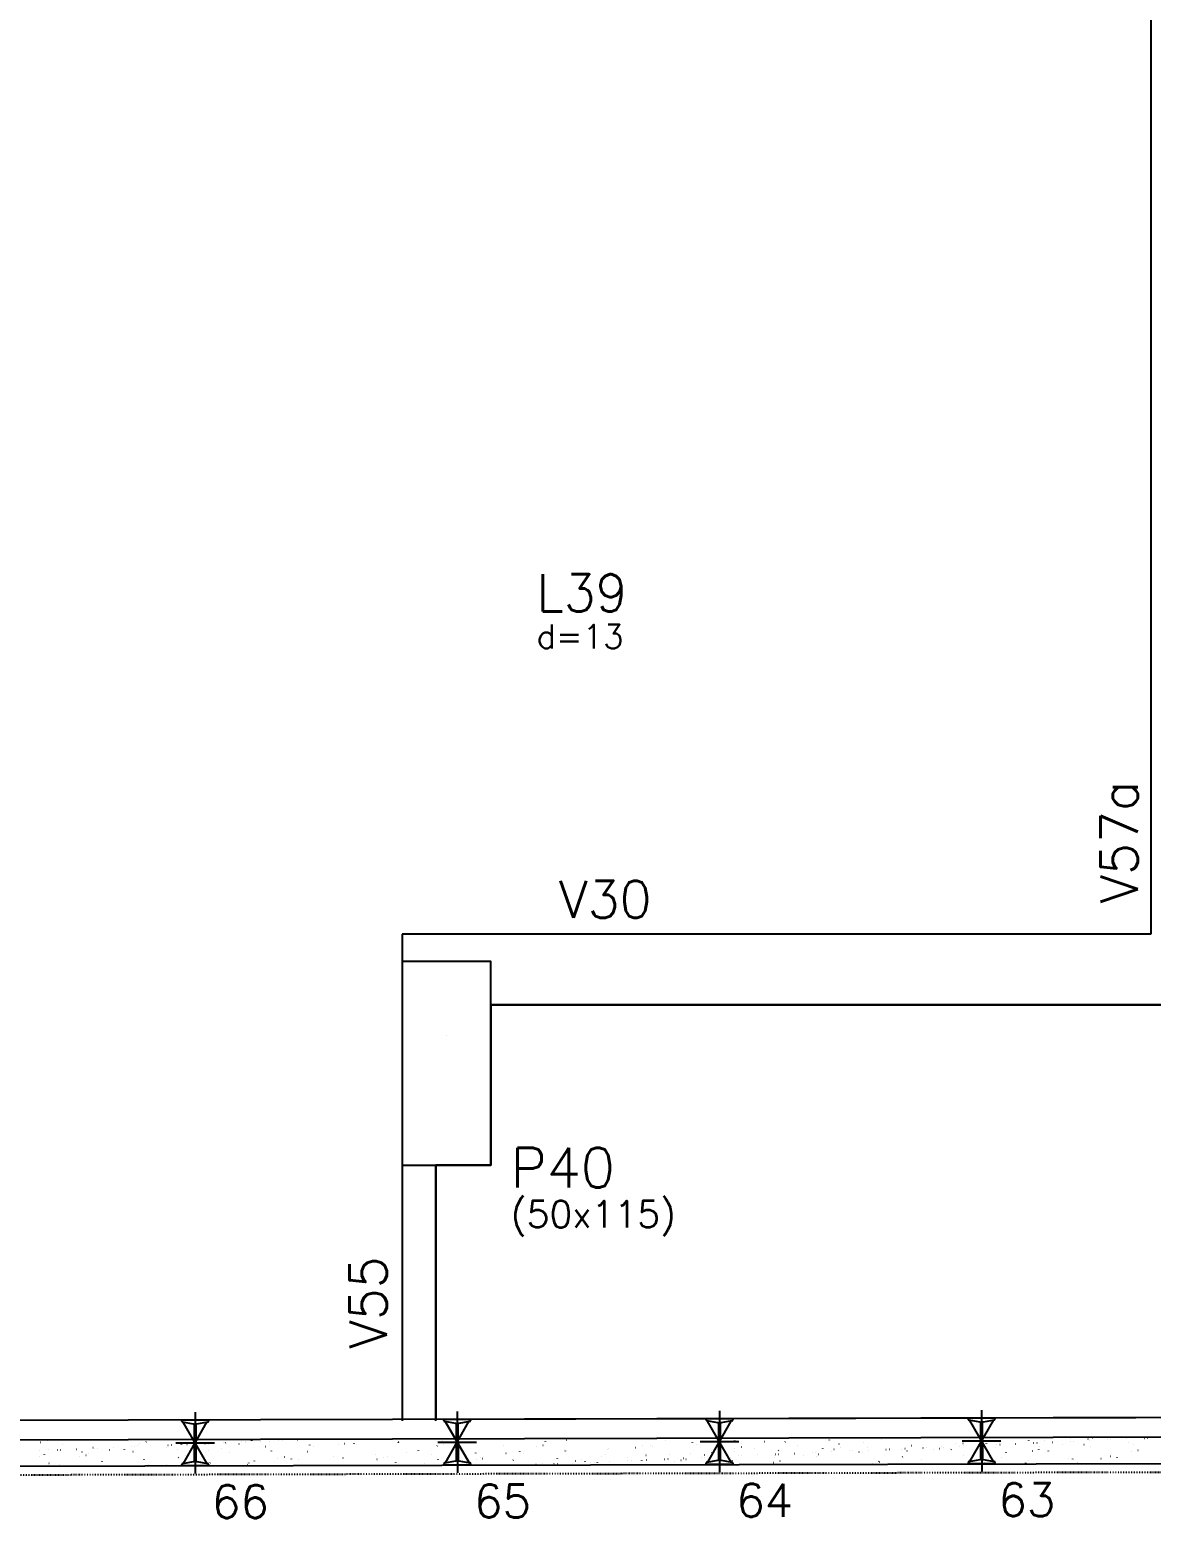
# Model space of a CAD drawing. Extents: x -40810 to 33675, y -2018 to 21213.
# Drawn here: x 25974 to 26607, y -370 to 470 of the extents above; entities that cross this region are included whole.
import ezdxf

# ---------------------------------------------------------------- set-up
doc = ezdxf.new("R2010")
doc.units = 0
doc.linetypes.add('DASHED', pattern=[0.75, 0.5, -0.25])
doc.linetypes.add('ESTILO_TQS_0003', pattern=[1.5, 0.5, -0.4, 0.1, -0.5])
doc.layers.get('0').update_dxf_attribs({"color": 1, "lineweight": 9})
for name, color, linetype in [('1', 5, 'Continuous'), ('12', 3, 'Continuous'), ('13', 7, 'Continuous'), ('19', 5, 'Continuous'), ('24', 5, 'ESTILO_TQS_0003'), ('242', 3, 'Continuous'), ('3', 2, 'Continuous'), ('49', 20, 'Continuous'), ('51', 6, 'Continuous'), ('52', 21, 'Continuous'), ('8', 5, 'Continuous'), ('9', 3, 'Continuous'), ('PEDIREITO', 1, 'DASHED')]:
    doc.layers.add(name, color=color, linetype=linetype)
doc.styles.get("Standard").update_dxf_attribs({"font": 'romans.shx', "width": 0.8})

# ---------------------------------------------------------------- blocks, each defined once
blk = doc.blocks.new('_H9EFD498501-001')
for p, q in [((2716.299478, 197.504876), (2716.372701, 197.521109)), ((2719.960588, 198.316524), (2720.033811, 198.332757)), ((2720.881566, 193.598794), (2720.927223, 193.658296)), ((2724.625448, 198.477917), (2724.671105, 198.537419)), ((2727.591469, 193.267497), (2727.666398, 193.270769)), ((2728.553439, 196.437862), (2728.563229, 196.512221)), ((2736.433046, 193.653529), (2736.507975, 193.6568)), ((2745.848605, 194.510783), (2745.894262, 194.570285)), ((2746.548409, 194.095175), (2746.623338, 194.098446)), ((2748.421625, 194.176961), (2748.496553, 194.180233)), ((2752.568066, 198.768262), (2752.577855, 198.84262)), ((2757.263202, 194.562993), (2757.33813, 194.566264)), ((2763.72859, 193.501463), (2763.73838, 193.575821)), ((2767.378565, 195.004639), (2767.453493, 195.007911)), ((2769.25178, 195.086426), (2769.326709, 195.089697)), ((2770.815644, 195.422772), (2770.861301, 195.482274)), ((2772.280806, 197.02508), (2772.354028, 197.041313)), ((2775.941916, 197.836728), (2776.015138, 197.852961)), ((2778.093357, 195.472457), (2778.168286, 195.475729)), ((2787.567007, 194.493411), (2787.576796, 194.56777)), ((2788.20872, 195.914103), (2788.283649, 195.917375)), ((2790.081936, 195.99589), (2790.156864, 195.999161)), ((2793.385685, 193.210933), (2793.431342, 193.270434)), ((2795.782683, 196.334762), (2795.82834, 196.394263)), ((2798.923512, 196.381921), (2798.998441, 196.385193)), ((2809.038876, 196.823568), (2809.113804, 196.826839)), ((2810.912091, 196.905354), (2810.98702, 196.908625)), ((2811.581633, 196.82381), (2811.591423, 196.898169)), ((2818.352724, 194.122922), (2818.398381, 194.182423)), ((2819.753668, 197.291386), (2819.828597, 197.294657)), ((2820.749722, 197.246751), (2820.795379, 197.306252)), ((2828.262134, 196.545284), (2828.335356, 196.561517)), ((2829.869031, 197.733032), (2829.94396, 197.736303)), ((2831.742247, 197.814818), (2831.817175, 197.81809)), ((2831.923244, 197.356932), (2831.996466, 197.373165)), ((2835.49347, 198.373447), (2835.50326, 198.447805)), ((2840.583823, 198.20085), (2840.658752, 198.204121)), ((2843.319763, 195.034911), (2843.36542, 195.094413)), ((2845.716761, 198.15874), (2845.762418, 198.218241)), ((2850.699187, 198.642496), (2850.774115, 198.645768)), ((2852.572402, 198.724282), (2852.647331, 198.727554)), ((2859.331887, 199.365395), (2859.332812, 199.372425)), ((2861.413979, 199.110314), (2861.488907, 199.113585)), ((2868.286802, 195.9469), (2868.332459, 196.006402)), ((2870.595201, 194.879359), (2870.60499, 194.953717)), ((2870.6838, 199.070729), (2870.729457, 199.130231)), ((2884.243462, 196.065487), (2884.316684, 196.08172)), ((2887.904572, 196.877136), (2887.977794, 196.893369)), ((2893.253841, 196.858889), (2893.299498, 196.918391)), ((2894.507038, 196.428995), (2894.516827, 196.503354)), ((2918.22088, 197.770879), (2918.266537, 197.83038)), ((2918.345454, 197.420944), (2918.355243, 197.495302)), ((2940.22479, 195.585691), (2940.298012, 195.601924)), ((2943.187919, 198.682868), (2943.233576, 198.742369)), ((2943.8859, 196.39734), (2943.959122, 196.413573)), ((2953.520605, 194.484544), (2953.530395, 194.558902)), ((2957.065896, 199.319275), (2957.139118, 199.335508)), ((2968.154958, 199.594857), (2968.187846, 199.637718)), ((2977.359021, 195.476493), (2977.368811, 195.550851)), ((2996.206118, 195.105895), (2996.27934, 195.122128)), ((2999.867228, 195.917544), (2999.94045, 195.933777)), ((3001.373648, 197.806892), (3001.383437, 197.88125)), ((3011.834012, 193.26713), (3011.879669, 193.326631)), ((3013.047224, 198.839479), (3013.120446, 198.855712)), ((3025.285485, 199.356528), (3025.295275, 199.430886)), ((3036.372589, 193.532041), (3036.382378, 193.6064)), ((3036.801051, 194.179119), (3036.846708, 194.23862)), ((3052.187446, 194.626099), (3052.260668, 194.642332)), ((3055.848556, 195.437748), (3055.921778, 195.453981)), ((3060.387215, 195.86244), (3060.397005, 195.936799)), ((3061.76809, 195.091108), (3061.813747, 195.150609)), ((3069.028552, 198.359683), (3069.101774, 198.375915)), ((3084.299053, 197.412077), (3084.308842, 197.486435)), ((3086.735129, 196.003097), (3086.780786, 196.062599)), ((3108.137469, 198.404025), (3108.147258, 198.478384)), ((3108.168774, 194.146303), (3108.241996, 194.162536)), ((3111.702168, 196.915086), (3111.747825, 196.974588)), ((3111.829884, 194.957952), (3111.903106, 194.974185)), ((3119.400783, 193.917989), (3119.410572, 193.992347)), ((3125.00988, 197.879886), (3125.083102, 197.896119)), ((3136.669207, 197.827075), (3136.714864, 197.886577)), ((3143.31262, 195.467625), (3143.32241, 195.541984)), ((3157.892364, 193.859941), (3157.938021, 193.919443)), ((3161.636246, 198.739064), (3161.681904, 198.798566)), ((3164.150101, 193.666507), (3164.223324, 193.68274)), ((3167.151036, 196.459574), (3167.160826, 196.533932)), ((3167.811211, 194.478156), (3167.884434, 194.494389)), ((3180.991208, 197.40009), (3181.06443, 197.416323)), ((3182.859403, 194.771931), (3182.90506, 194.831432)), ((3186.603285, 199.651054), (3186.648943, 199.710555)), ((3191.165663, 198.789973), (3191.175452, 198.864331)), ((3193.524012, 193.506417), (3193.598941, 193.509688)), ((3195.397228, 193.588203), (3195.472156, 193.591474)), ((3202.326187, 193.523174), (3202.335977, 193.597532)), ((3204.238805, 193.974234), (3204.313733, 193.977506)), ((3207.826442, 195.68392), (3207.872099, 195.743421)), ((3214.354168, 194.415881), (3214.429096, 194.419152)), ((3216.227383, 194.497667), (3216.302312, 194.500939)), ((3223.792539, 193.998359), (3223.865761, 194.014592)), ((3225.06896, 194.883699), (3225.143889, 194.88697)), ((3226.164604, 194.515123), (3226.174393, 194.589481)), ((3230.396483, 193.47208), (3230.44214, 193.531582)), ((3232.793481, 196.595909), (3232.839138, 196.65541)), ((3235.184323, 195.325345), (3235.259252, 195.328616)), ((3236.972535, 196.920294), (3237.045758, 196.936527)), ((3237.057539, 195.407131), (3237.132467, 195.410403)), ((3245.899115, 195.793163), (3245.974044, 195.796434)), ((3250.17923, 196.845522), (3250.18902, 196.91988)), ((3255.363522, 194.384069), (3255.409179, 194.443571)), ((3256.014479, 196.234809), (3256.089407, 196.238081)), ((3257.76052, 197.507898), (3257.806177, 197.5674)), ((3257.887694, 196.316596), (3257.962623, 196.319867)), ((3266.729271, 196.702627), (3266.8042, 196.705899)), ((3274.091067, 198.395158), (3274.100857, 198.469516)), ((3276.844634, 197.144273), (3276.919563, 197.147545)), ((3278.71785, 197.22606), (3278.792778, 197.229331)), ((3279.773867, 193.518563), (3279.847089, 193.534796)), ((3280.330561, 195.296058), (3280.376218, 195.35556)), ((3282.727559, 198.419887), (3282.773216, 198.479389)), ((3287.559426, 197.612091), (3287.634355, 197.615363)), ((3292.953863, 196.440498), (3293.027085, 196.456731)), ((3297.67479, 198.053738), (3297.749718, 198.057009)), ((3297.929484, 199.387107), (3297.939273, 199.461465)), ((3299.548005, 198.135524), (3299.622934, 198.138795)), ((3305.2976, 196.208048), (3305.343257, 196.267549)), ((3307.694598, 199.331876), (3307.740255, 199.391378)), ((3308.389582, 198.521556), (3308.46451, 198.524827)), ((3309.192798, 194.90107), (3309.202587, 194.975429)), ((3310.16108, 200.255246), (3310.234303, 200.271479)), ((3318.504945, 198.963202), (3318.579874, 198.966473)), ((3320.37816, 199.044988), (3320.453089, 199.04826)), ((3329.219737, 199.43102), (3329.294666, 199.434291)), ((3330.264639, 197.120037), (3330.310296, 197.179538)), ((3332.661637, 200.243865), (3332.707294, 200.303367)), ((3333.104635, 196.450707), (3333.114424, 196.525065)), ((3339.3351, 199.872666), (3339.410029, 199.875938)), ((3341.208316, 199.954452), (3341.283244, 199.957724)), ((2715.602891, 192.744064), (2715.677819, 192.747336)), ((2715.802127, 189.621427), (2715.811916, 189.695786)), ((2718.484567, 190.474965), (2718.530225, 190.534467)), ((2721.025266, 185.662), (2721.098488, 185.678233)), ((2725.718254, 193.185711), (2725.793183, 193.188982)), ((2727.065441, 185.135391), (2727.07523, 185.209749)), ((2738.232483, 189.476748), (2738.305705, 189.492981)), ((2739.816753, 191.951826), (2739.826543, 192.026185)), ((2741.893593, 190.288397), (2741.966815, 190.30463)), ((2743.451606, 191.386954), (2743.497264, 191.446456)), ((2750.977278, 186.685027), (2750.987067, 186.759386)), ((2755.073589, 193.210331), (2755.146811, 193.226564)), ((2768.418645, 192.298944), (2768.464303, 192.358445)), ((2774.815694, 187.676976), (2774.825483, 187.751334)), ((2777.006594, 185.182204), (2777.079816, 185.198437)), ((2787.130661, 185.059227), (2787.176318, 185.118729)), ((2794.213811, 188.996952), (2794.287033, 189.013185)), ((2797.874921, 189.808601), (2797.948143, 189.824834)), ((2798.830321, 190.007375), (2798.84011, 190.081733)), ((2811.054917, 192.730535), (2811.128139, 192.746768)), ((2812.0977, 185.971216), (2812.143357, 186.030718)), ((2822.742158, 191.557011), (2822.751947, 191.63137)), ((2833.829261, 185.732525), (2833.839051, 185.806883)), ((2837.064739, 186.883206), (2837.110396, 186.942707)), ((2846.580574, 192.54896), (2846.590363, 192.623318)), ((2850.195139, 188.517156), (2850.268361, 188.533389)), ((2853.856249, 189.328804), (2853.929471, 189.345037)), ((2857.843888, 188.062924), (2857.853677, 188.137282)), ((2862.031778, 187.795195), (2862.077435, 187.854696)), ((2867.036245, 192.250739), (2867.109467, 192.266972)), ((2881.755725, 189.61256), (2881.765515, 189.686918)), ((2886.998817, 188.707184), (2887.044474, 188.766685)), ((2905.594141, 190.604509), (2905.603931, 190.678867)), ((2906.176467, 188.03736), (2906.249689, 188.053593)), ((2909.837577, 188.849008), (2909.910799, 188.865241)), ((2911.965856, 189.619173), (2912.011513, 189.678674)), ((2916.857455, 186.118472), (2916.867245, 186.192831)), ((2923.017573, 191.770943), (2923.090795, 191.787176)), ((2929.608768, 192.934908), (2929.618557, 193.009266)), ((2933.189012, 185.652039), (2933.234669, 185.711541)), ((2936.932895, 190.531162), (2936.978552, 190.590664)), ((2940.769293, 187.668109), (2940.779082, 187.742467)), ((2958.156051, 186.564028), (2958.201708, 186.62353)), ((2961.899934, 191.443151), (2961.945591, 191.502653)), ((2962.157794, 187.557564), (2962.231017, 187.573797)), ((2964.607709, 188.660057), (2964.617498, 188.734416)), ((2965.818905, 188.369212), (2965.892127, 188.385445)), ((2978.998901, 191.291147), (2979.072123, 191.30738)), ((2983.12309, 187.476017), (2983.168747, 187.535519)), ((2986.866973, 192.35514), (2986.91263, 192.414642)), ((2988.622335, 190.990456), (2988.632125, 191.064815)), ((2995.93725, 184.879592), (2996.012179, 184.882864)), ((2999.78286, 185.723657), (2999.792649, 185.798016)), ((3005.693131, 185.264178), (3005.738788, 185.323679)), ((3006.052614, 185.321238), (3006.127542, 185.32451)), ((3007.925829, 185.403025), (3008.000758, 185.406296)), ((3008.090129, 188.388007), (3008.135787, 188.447508)), ((3012.534173, 192.540093), (3012.543962, 192.614451)), ((3016.767406, 185.789056), (3016.842334, 185.792328)), ((3018.139122, 187.077768), (3018.212345, 187.094001)), ((3021.800232, 187.889416), (3021.873455, 187.905649)), ((3023.621276, 186.715606), (3023.631066, 186.789964)), ((3026.882769, 186.230703), (3026.957698, 186.233974)), ((3028.755985, 186.312489), (3028.830913, 186.315761)), ((3030.66017, 186.176167), (3030.705827, 186.235668)), ((3033.057168, 189.299996), (3033.102826, 189.359497)), ((3034.980228, 190.811351), (3035.053451, 190.827584)), ((3037.597561, 186.698521), (3037.67249, 186.701792)), ((3047.080848, 184.829945), (3047.080848, 184.829945)), ((3047.080848, 184.829945), (3047.080848, 184.829945)), ((3047.080848, 184.829945), (3047.080848, 184.829945)), ((3047.635903, 189.046005), (3047.645692, 189.120363)), ((3047.712925, 187.140167), (3047.787853, 187.143438)), ((3049.58614, 187.221953), (3049.661069, 187.225225)), ((3053.907189, 184.846582), (3053.907189, 184.846582)), ((3053.907189, 184.846582), (3053.907189, 184.846582)), ((3055.627209, 187.088156), (3055.672866, 187.147658)), ((3058.024207, 190.211985), (3058.069865, 190.271486)), ((3058.427717, 187.607985), (3058.502645, 187.611256)), ((3058.938564, 184.858844), (3058.938564, 184.858844)), ((3058.938564, 184.858844), (3058.938564, 184.858844)), ((3058.938564, 184.858844), (3058.938564, 184.858844)), ((3066.357308, 184.876924), (3066.357308, 184.876924)), ((3066.357308, 184.876924), (3066.357308, 184.876924)), ((3066.357308, 184.876924), (3066.357308, 184.876924)), ((3068.54308, 188.049631), (3068.618009, 188.052903)), ((3070.416295, 188.131418), (3070.491224, 188.134689)), ((3070.796281, 184.887743), (3070.796281, 184.887743)), ((3070.796281, 184.887743), (3070.796281, 184.887743)), ((3071.54774, 190.595641), (3071.55753, 190.67)), ((3074.12045, 186.597972), (3074.193672, 186.614205)), ((3077.78156, 187.40962), (3077.854782, 187.425853)), ((3078.219901, 184.905835), (3078.219901, 184.905835)), ((3078.219901, 184.905835), (3078.219901, 184.905835)), ((3079.257872, 188.517449), (3079.332801, 188.520721)), ((3080.594248, 188.000145), (3080.639905, 188.059647)), ((3082.653997, 184.916641), (3082.653997, 184.916641)), ((3082.653997, 184.916641), (3082.653997, 184.916641)), ((3082.991247, 191.123974), (3083.036904, 191.183475)), ((3089.373235, 188.959095), (3089.448164, 188.962367)), ((3090.961556, 190.331555), (3091.034779, 190.347788)), ((3091.246451, 189.040882), (3091.321379, 189.044153)), ((3094.511714, 184.94554), (3094.511714, 184.94554)), ((3095.386156, 191.58759), (3095.395946, 191.661948)), ((3100.088028, 189.426913), (3100.162956, 189.430185)), ((3102.532612, 184.965088), (3102.532612, 184.965088)), ((3102.532612, 184.965088), (3102.532612, 184.965088)), ((3105.561287, 188.912134), (3105.606945, 188.971636)), ((3106.36943, 184.974439), (3106.36943, 184.974439)), ((3106.36943, 184.974439), (3106.36943, 184.974439)), ((3106.36943, 184.974439), (3106.36943, 184.974439)), ((3106.64947, 187.101554), (3106.65926, 187.175912)), ((3107.958286, 192.035963), (3108.003943, 192.095465)), ((3110.203391, 189.86856), (3110.278319, 189.871831)), ((3112.076606, 189.950346), (3112.151535, 189.953617)), ((3118.227147, 185.003337), (3118.227147, 185.003337)), ((3118.227147, 185.003337), (3118.227147, 185.003337)), ((3118.227147, 185.003337), (3118.227147, 185.003337)), ((3120.918183, 190.336378), (3120.993112, 190.339649)), ((3125.149163, 185.020207), (3125.149163, 185.020207)), ((3125.149163, 185.020207), (3125.149163, 185.020207)), ((3125.149163, 185.020207), (3125.149163, 185.020207)), ((3126.845324, 185.024341), (3126.845324, 185.024341)), ((3126.845324, 185.024341), (3126.845324, 185.024341)), ((3130.084863, 185.032236), (3130.084863, 185.032236)), ((3130.084863, 185.032236), (3130.084863, 185.032236)), ((3130.101778, 186.118175), (3130.175, 186.134408)), ((3130.528326, 189.824123), (3130.573984, 189.883625)), ((3130.561307, 188.65119), (3130.571097, 188.725548)), ((3131.033546, 190.778024), (3131.108475, 190.781295)), ((3132.906762, 190.85981), (3132.98169, 190.863082)), ((3132.925325, 192.947952), (3132.970982, 193.007454)), ((3133.762888, 186.929824), (3133.83611, 186.946057)), ((3141.748338, 191.245842), (3141.823267, 191.249113)), ((3141.94258, 185.061135), (3141.94258, 185.061135)), ((3141.94258, 185.061135), (3141.94258, 185.061135)), ((3146.942884, 189.851759), (3147.016106, 189.867992)), ((3151.158035, 185.083594), (3151.158035, 185.083594)), ((3151.158035, 185.083594), (3151.158035, 185.083594)), ((3151.863702, 191.687488), (3151.93863, 191.69076)), ((3153.736917, 191.769274), (3153.811846, 191.772546)), ((3153.800296, 185.090034), (3153.800296, 185.090034)), ((3154.399724, 189.643139), (3154.409513, 189.717497)), ((3155.495365, 190.736113), (3155.541023, 190.795614)), ((3162.578494, 192.155306), (3162.653422, 192.158577)), ((3165.658012, 185.118932), (3165.658012, 185.118932)), ((3165.658012, 185.118932), (3165.658012, 185.118932)), ((3165.658012, 185.118932), (3165.658012, 185.118932)), ((3165.663038, 185.157103), (3165.672827, 185.231461)), ((3172.693857, 192.596952), (3172.768786, 192.600224)), ((3174.567072, 192.678739), (3174.642001, 192.68201)), ((3175.470747, 185.142847), (3175.470747, 185.142847)), ((3175.470747, 185.142847), (3175.470747, 185.142847)), ((3177.515729, 185.147831), (3177.515729, 185.147831)), ((3177.515729, 185.147831), (3177.515729, 185.147831)), ((3177.515729, 185.147831), (3177.515729, 185.147831)), ((3178.41435, 191.973538), (3178.42414, 192.047896)), ((3180.462405, 191.648102), (3180.508062, 191.707603)), ((3183.408649, 193.06477), (3183.483578, 193.068042)), ((3183.941019, 185.16349), (3183.941019, 185.16349)), ((3183.941019, 185.16349), (3183.941019, 185.16349)), ((3183.941019, 185.16349), (3183.941019, 185.16349)), ((3186.083106, 185.638379), (3186.156328, 185.654612)), ((3189.373445, 185.17673), (3189.373445, 185.17673)), ((3189.373445, 185.17673), (3189.373445, 185.17673)), ((3189.574875, 186.706739), (3189.584664, 186.781097)), ((3189.744216, 186.450028), (3189.817438, 186.466261)), ((3199.783459, 185.2021), (3199.783459, 185.2021)), ((3199.783459, 185.2021), (3199.783459, 185.2021)), ((3201.231162, 185.205628), (3201.231162, 185.205628)), ((3201.231162, 185.205628), (3201.231162, 185.205628)), ((3202.924212, 189.371963), (3202.997434, 189.388196)), ((3205.429444, 192.560091), (3205.475101, 192.619592)), ((3213.088878, 185.234527), (3213.088878, 185.234527)), ((3213.413291, 187.698687), (3213.423081, 187.773046)), ((3220.131429, 193.186711), (3220.204651, 193.202944)), ((3224.09617, 185.261353), (3224.09617, 185.261353)), ((3224.141459, 185.320375), (3224.187116, 185.379876)), ((3224.946595, 185.263426), (3224.946595, 185.263426)), ((3236.804311, 185.292325), (3236.804311, 185.292325)), ((3236.804311, 185.292325), (3236.804311, 185.292325)), ((3236.804311, 185.292325), (3236.804311, 185.292325)), ((3237.427918, 190.029086), (3237.437707, 190.103445)), ((3242.732875, 185.306773), (3242.732875, 185.306773)), ((3245.725544, 185.970232), (3245.798766, 185.986465)), ((3248.408882, 185.320606), (3248.408882, 185.320606)), ((3248.662028, 185.321223), (3248.662028, 185.321223)), ((3248.662028, 185.321223), (3248.662028, 185.321223)), ((3248.662028, 185.321223), (3248.662028, 185.321223)), ((3249.108498, 186.232364), (3249.154155, 186.291865)), ((3258.90554, 188.892167), (3258.978762, 188.9084)), ((3260.519744, 185.350122), (3260.519744, 185.350122)), ((3260.519744, 185.350122), (3260.519744, 185.350122)), ((3261.339755, 191.578723), (3261.349544, 191.653081)), ((3272.37746, 185.379021), (3272.37746, 185.379021)), ((3272.426859, 185.754236), (3272.436648, 185.828594)), ((3272.721594, 185.379859), (3272.721594, 185.379859)), ((3274.075537, 187.144353), (3274.121194, 187.203854)), ((3276.112757, 192.706915), (3276.185979, 192.723148)), ((3284.235177, 185.407919), (3284.235177, 185.407919)), ((3285.178171, 192.570671), (3285.187961, 192.64503)), ((3296.092893, 185.436818), (3296.092893, 185.436818)), ((3296.092893, 185.436818), (3296.092893, 185.436818)), ((3296.092893, 185.436818), (3296.092893, 185.436818)), ((3296.441485, 188.084635), (3296.451275, 188.158994)), ((3297.034305, 185.439112), (3297.034305, 185.439112)), ((3299.042576, 188.056342), (3299.088233, 188.115843)), ((3301.524731, 185.450056), (3301.524731, 185.450056)), ((3301.706872, 185.490436), (3301.780094, 185.506669)), ((3307.95061, 185.465717), (3307.95061, 185.465717)), ((3307.95061, 185.465717), (3307.95061, 185.465717)), ((3307.95061, 185.465717), (3307.95061, 185.465717)), ((3314.886868, 188.412371), (3314.96009, 188.428604)), ((3319.808326, 185.494616), (3319.808326, 185.494616)), ((3319.808326, 185.494616), (3319.808326, 185.494616)), ((3320.353322, 189.634271), (3320.363112, 189.70863)), ((3321.347017, 185.498365), (3321.347017, 185.498365)), ((3324.009615, 188.968331), (3324.055272, 189.027833)), ((3331.666043, 185.523514), (3331.666043, 185.523514)), ((3331.666043, 185.523514), (3331.666043, 185.523514)), ((3332.094085, 192.227119), (3332.167307, 192.243352)), ((3335.755195, 193.038767), (3335.828417, 193.055)), ((2713.529226, 184.017039), (2713.529226, 184.017039)), ((2713.529226, 184.017039), (2713.529226, 184.017039)), ((2713.606172, 184.017226), (2713.606172, 184.017226)), ((2713.606172, 184.017226), (2713.606172, 184.017226)), ((2715.064787, 184.020781), (2715.064787, 184.020781)), ((2726.922504, 184.04968), (2726.922504, 184.04968)), ((2726.922504, 184.04968), (2726.922504, 184.04968)), ((2726.922504, 184.04968), (2726.922504, 184.04968)), ((2737.841938, 184.076292), (2737.841938, 184.076292)), ((2737.841938, 184.076292), (2737.841938, 184.076292)), ((2738.78022, 184.078579), (2738.78022, 184.078579)), ((2738.78022, 184.078579), (2738.78022, 184.078579)), ((2738.78022, 184.078579), (2738.78022, 184.078579)), ((2750.637937, 184.107477), (2750.637937, 184.107477)), ((2750.637937, 184.107477), (2750.637937, 184.107477)), ((2762.154649, 184.135545), (2762.154649, 184.135545)), ((2762.163622, 184.147238), (2762.209279, 184.20674)), ((2762.495653, 184.136376), (2762.495653, 184.136376)), ((2762.495653, 184.136376), (2762.495653, 184.136376)), ((2772.398028, 184.160509), (2772.398028, 184.160509)), ((2772.398028, 184.160509), (2772.398028, 184.160509)), ((2774.35337, 184.165275), (2774.35337, 184.165275)), ((2786.211086, 184.194173), (2786.211086, 184.194173)), ((2786.467361, 184.194798), (2786.467361, 184.194798)), ((2798.068803, 184.223072), (2798.068803, 184.223072)), ((2798.068803, 184.223072), (2798.068803, 184.223072)), ((2798.068803, 184.223072), (2798.068803, 184.223072)), ((2809.926519, 184.251971), (2809.926519, 184.251971)), ((2809.926519, 184.251971), (2809.926519, 184.251971)), ((2809.990845, 184.740576), (2810.000635, 184.814934)), ((2810.780073, 184.254051), (2810.780073, 184.254051)), ((2821.784236, 184.28087), (2821.784236, 184.28087)), ((2821.784236, 184.28087), (2821.784236, 184.28087)), ((2831.189884, 184.303792), (2831.189884, 184.303792)), ((2831.189884, 184.303792), (2831.189884, 184.303792)), ((2832.987922, 184.702408), (2833.061144, 184.718641)), ((2833.641952, 184.309768), (2833.641952, 184.309768)), ((2835.092784, 184.313304), (2835.092784, 184.313304)), ((2845.499668, 184.338667), (2845.499668, 184.338667)), ((2857.357385, 184.367566), (2857.357385, 184.367566)), ((2857.357385, 184.367566), (2857.357385, 184.367566)), ((2857.357385, 184.367566), (2857.357385, 184.367566)), ((2859.405496, 184.372557), (2859.405496, 184.372557)), ((2869.215101, 184.396464), (2869.215101, 184.396464)), ((2869.215101, 184.396464), (2869.215101, 184.396464)), ((2869.215101, 184.396464), (2869.215101, 184.396464)), ((2881.072818, 184.425363), (2881.072818, 184.425363)), ((2881.072818, 184.425363), (2881.072818, 184.425363)), ((2883.718208, 184.43181), (2883.718208, 184.43181)), ((2889.98174, 184.447075), (2889.98174, 184.447075)), ((2889.98174, 184.447075), (2889.98174, 184.447075)), ((2889.98174, 184.447075), (2889.98174, 184.447075)), ((2892.930534, 184.454262), (2892.930534, 184.454262)), ((2892.930534, 184.454262), (2892.930534, 184.454262)), ((2904.788251, 184.483161), (2904.788251, 184.483161)), ((2908.030919, 184.491063), (2908.030919, 184.491063)), ((2908.030919, 184.491063), (2908.030919, 184.491063)), ((2908.030919, 184.491063), (2908.030919, 184.491063)), ((2908.221973, 184.74005), (2908.26763, 184.799551)), ((2916.645967, 184.512059), (2916.645967, 184.512059)), ((2916.645967, 184.512059), (2916.645967, 184.512059)), ((2916.645967, 184.512059), (2916.645967, 184.512059)), ((2928.503684, 184.540958), (2928.503684, 184.540958)), ((2928.503684, 184.540958), (2928.503684, 184.540958)), ((2928.503684, 184.540958), (2928.503684, 184.540958)), ((2932.343631, 184.550316), (2932.343631, 184.550316)), ((2932.343631, 184.550316), (2932.343631, 184.550316)), ((2932.343631, 184.550316), (2932.343631, 184.550316)), ((2940.3614, 184.569857), (2940.3614, 184.569857)), ((2940.3614, 184.569857), (2940.3614, 184.569857)), ((2948.773596, 184.590358), (2948.773596, 184.590358)), ((2948.773596, 184.590358), (2948.773596, 184.590358)), ((2948.773596, 184.590358), (2948.773596, 184.590358)), ((2952.219116, 184.598755), (2952.219116, 184.598755)), ((2952.219116, 184.598755), (2952.219116, 184.598755)), ((2956.656342, 184.60957), (2956.656342, 184.60957)), ((2956.656342, 184.60957), (2956.656342, 184.60957)), ((2956.656342, 184.60957), (2956.656342, 184.60957)), ((2964.076833, 184.627654), (2964.076833, 184.627654)), ((2975.934549, 184.656553), (2975.934549, 184.656553)), ((2980.969054, 184.668823), (2980.969054, 184.668823)), ((2980.969054, 184.668823), (2980.969054, 184.668823)), ((2980.969054, 184.668823), (2980.969054, 184.668823)), ((2987.792266, 184.685452), (2987.792266, 184.685452)), ((2987.792266, 184.685452), (2987.792266, 184.685452)), ((2987.792266, 184.685452), (2987.792266, 184.685452)), ((2991.709348, 184.694998), (2991.709348, 184.694998)), ((2991.709348, 184.694998), (2991.709348, 184.694998)), ((2999.649982, 184.71435), (2999.649982, 184.71435)), ((2999.649982, 184.71435), (2999.649982, 184.71435)), ((3005.281766, 184.728076), (3005.281766, 184.728076)), ((3005.281766, 184.728076), (3005.281766, 184.728076)), ((3007.565452, 184.733641), (3007.565452, 184.733641)), ((3007.565452, 184.733641), (3007.565452, 184.733641)), ((3007.565452, 184.733641), (3007.565452, 184.733641)), ((3011.507699, 184.743249), (3011.507699, 184.743249)), ((3011.507699, 184.743249), (3011.507699, 184.743249)), ((3023.365415, 184.772148), (3023.365415, 184.772148)), ((3029.594477, 184.787329), (3029.594477, 184.787329)), ((3029.594477, 184.787329), (3029.594477, 184.787329)), ((3035.223132, 184.801046), (3035.223132, 184.801046))]:
    blk.add_line(p, q)

msp = doc.modelspace()

# ---------------------------------------------------------------- linework, layer by layer
at = {"linetype": 'Continuous', "ltscale": 30}
msp.add_lwpolyline([(26607.129, 564.086), (26476.129, 564.086), (26476.129, 574.586), (25925.629, 574.586), (25925.629, 484.086), (25925.629, 465.086), (25925.629, -315.023), (26184.58, -314.392), (26184.58, -155.537), (26184.58, -56.037), (26184.58, -40.537), (26607.129, -40.537)], close=True, dxfattribs=at)
at = {"layer": '1'}
msp.add_line((26184.58, -40.537), (26184.58, -55.909), dxfattribs=at)
for points in [[(26607.129, 564.086), (26607.129, -40.537)], [(26607.129, -40.537), (26184.58, -40.537)], [(26234.58, -80.537), (26616.629, -80.537)], [(26184.58, -155.537), (26184.58, -315.392)], [(26203.58, -315.346), (26203.58, -171.037)]]:
    msp.add_lwpolyline(points, dxfattribs=at)
at = {"layer": '24'}
msp.add_line((27261.131, -342.823), (23697.691, -351.446), dxfattribs=at)
at = {"layer": '242'}
msp.add_line((26209.58, -98.037), (26209.58, -98.037), dxfattribs=at)
at = {"layer": '3'}
msp.add_lwpolyline([(26184.58, -171.037), (26234.58, -171.037), (26234.58, -56.037), (26184.58, -56.037), (26184.58, -171.037)], dxfattribs=at)
at = {"layer": '49', "linetype": 'Continuous'}
for p, q in [((24485.554, -318.533), (27230.992, -311.842)), ((24485.58, -329.533), (27241.041, -322.818)), ((24485.617, -344.533), (27256.109, -337.781))]:
    msp.add_line(p, q, dxfattribs=at)
at = {"layer": '51'}
for p, q in [((26067.605, -310.362), (26067.689, -345.06)), ((26215.604, -310.004), (26215.688, -344.702)), ((26363.603, -309.646), (26363.687, -344.343)), ((26511.602, -309.288), (26511.686, -343.985)), ((26060.115, -314.729), (26075.115, -314.693)), ((26060.117, -315.483), (26060.115, -314.729)), ((26066.745, -317.14), (26060.602, -316.091)), ((26074.318, -339.267), (26060.975, -316.155)), ((26061.031, -339.3), (26074.262, -316.123)), ((26067.277, -337.677), (26067.229, -317.748)), ((26068.016, -317.746), (26068.064, -337.674)), ((26074.636, -316.057), (26068.498, -317.136)), ((26075.115, -314.693), (26075.117, -315.447)), ((26208.114, -314.371), (26223.114, -314.335)), ((26208.116, -315.125), (26208.114, -314.371)), ((26214.744, -316.782), (26208.601, -315.733)), ((26222.317, -338.909), (26208.974, -315.796)), ((26209.03, -338.941), (26222.261, -315.764)), ((26215.277, -337.319), (26215.228, -317.39)), ((26216.015, -317.388), (26216.064, -337.316)), ((26222.635, -315.699), (26216.497, -316.778)), ((26223.114, -314.335), (26223.116, -315.089)), ((26356.114, -314.013), (26371.114, -313.977)), ((26356.115, -314.767), (26356.114, -314.013)), ((26362.743, -316.424), (26356.6, -315.374)), ((26370.317, -338.551), (26356.974, -315.438)), ((26357.03, -338.583), (26370.261, -315.406)), ((26363.276, -336.961), (26363.227, -317.032)), ((26364.014, -317.03), (26364.063, -336.958)), ((26370.634, -315.341), (26364.496, -316.42)), ((26371.114, -313.977), (26371.115, -314.731)), ((26504.113, -313.655), (26519.113, -313.618)), ((26504.115, -314.409), (26504.113, -313.655)), ((26510.742, -316.066), (26504.599, -315.016)), ((26518.316, -338.193), (26504.973, -315.08)), ((26505.029, -338.225), (26518.26, -315.048)), ((26511.275, -336.603), (26511.227, -316.673)), ((26512.014, -316.672), (26512.062, -336.6)), ((26518.633, -314.982), (26512.495, -316.062)), ((26519.113, -313.618), (26519.115, -314.373)), ((26204.737, -327.379), (26226.555, -327.326)), ((26352.736, -327.021), (26374.554, -326.968)), ((26500.735, -326.663), (26522.553, -326.61)), ((26056.738, -327.737), (26078.556, -327.685)), ((26060.178, -340.729), (26060.176, -339.975)), ((26075.178, -340.693), (26060.178, -340.729)), ((26060.658, -339.365), (26066.796, -338.286)), ((26068.549, -338.282), (26074.692, -339.331)), ((26075.176, -339.939), (26075.178, -340.693)), ((26208.177, -340.371), (26208.176, -339.617)), ((26223.177, -340.335), (26208.177, -340.371)), ((26208.657, -339.007), (26214.795, -337.928)), ((26216.548, -337.923), (26222.691, -338.973)), ((26223.176, -339.581), (26223.177, -340.335)), ((26356.177, -340.013), (26356.175, -339.259)), ((26371.176, -339.977), (26356.177, -340.013)), ((26356.656, -338.649), (26362.794, -337.57)), ((26364.547, -337.565), (26370.69, -338.615)), ((26371.175, -339.222), (26371.176, -339.977)), ((26504.176, -339.655), (26504.174, -338.901)), ((26519.176, -339.618), (26504.176, -339.655)), ((26504.655, -338.291), (26510.793, -337.211)), ((26512.546, -337.207), (26518.689, -338.257)), ((26519.174, -338.864), (26519.176, -339.618))]:
    msp.add_line(p, q, dxfattribs=at)
for centre, start, end in [((26060.742, -315.482), 180.138657, 256.999883), ((26066.604, -317.749), 0.138657, 76.999883), ((26068.641, -317.745), 103.277431, 180.138657), ((26074.492, -315.449), 283.277431, 0.138657), ((26208.741, -315.124), 180.138657, 256.999883), ((26214.603, -317.391), 0.138657, 76.999883), ((26216.64, -317.386), 103.277431, 180.138657), ((26222.491, -315.09), 283.277431, 0.138657), ((26356.74, -314.765), 180.138657, 256.999883), ((26362.602, -317.033), 0.138657, 76.999883), ((26364.639, -317.028), 103.277431, 180.138657), ((26370.49, -314.732), 283.277431, 0.138657), ((26504.74, -314.407), 180.138657, 256.999883), ((26510.602, -316.675), 0.138657, 76.999883), ((26512.639, -316.67), 103.277431, 180.138657), ((26518.49, -314.374), 283.277431, 0.138657), ((26060.801, -339.974), 103.277431, 180.138657), ((26066.652, -337.678), 283.277509, 0.243653), ((26068.689, -337.673), 180.138657, 256.999883), ((26074.551, -339.94), 0.138657, 76.999883), ((26208.801, -339.615), 103.277431, 180.138657), ((26214.652, -337.319), 283.277509, 0.243653), ((26216.689, -337.314), 180.138657, 256.999883), ((26222.551, -339.582), 0.138657, 76.999883), ((26356.8, -339.257), 103.277431, 180.138657), ((26362.651, -336.961), 283.277509, 0.243653), ((26364.688, -336.956), 180.138657, 256.999883), ((26370.55, -339.224), 0.138657, 76.999883), ((26504.799, -338.899), 103.277431, 180.138657), ((26510.65, -336.603), 283.277509, 0.243653), ((26512.687, -336.598), 180.138657, 256.999883), ((26518.549, -338.866), 0.138657, 76.999883)]:
    msp.add_arc(centre, 0.625, start, end, dxfattribs=at)
at = {"layer": 'PEDIREITO', "linetype": 'Continuous', "ltscale": 30}
msp.add_lwpolyline([(26616.629, -80.537), (26234.58, -80.537), (26234.58, -171.037), (26203.58, -171.037), (26203.58, -314.346), (27230.992, -311.842), (27230.49, -200.366), (27229.516, -200.371), (27229.448, -185.371), (27229.839, -80.537)], close=True, dxfattribs=at)

# ---------------------------------------------------------------- block references
at = {"layer": '19'}
msp.add_blockref('_H9EFD498501-001', (23264.129, -524.914), dxfattribs=at)

# ---------------------------------------------------------------- texts
at = {"layer": '12'}
msp.add_text('(50x115)', height=15, dxfattribs=at).set_placement((26245.83, -206.162))
at = {"layer": '13'}
msp.add_text('d=13', height=13.5, dxfattribs=at).set_placement((26260.418, 120.632))
at = {"layer": '52'}
for s, p in [('66', (26077.117, -370.282)), ('65', (26225.116, -369.923)), ('64', (26373.116, -369.565)), ('63', (26521.115, -369.207))]:
    msp.add_text(s, height=18.75, dxfattribs=at).set_placement(p)
at = {"layer": '8'}
for s, p in [('L39', (26260.418, 141.527)), ('V30', (26273.062, -31.46))]:
    msp.add_text(s, height=21, dxfattribs=at).set_placement(p)
for s, p in [('V57a', (26599.757, -23.36)), ('V55', (26175.824, -274.662))]:
    msp.add_text(s, height=21, rotation=90, dxfattribs=at).set_placement(p)
at = {"layer": '9'}
msp.add_text('P40', height=22.5, dxfattribs=at).set_placement((26245.83, -183.662))

doc.saveas('drawing.dxf')
